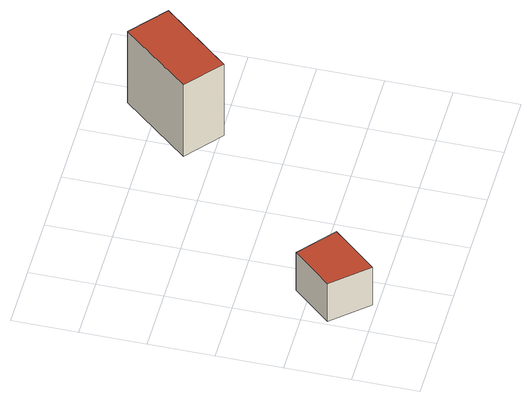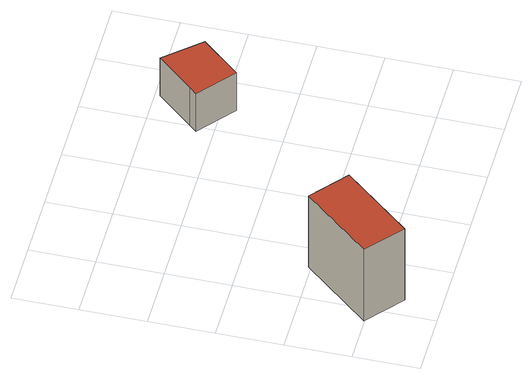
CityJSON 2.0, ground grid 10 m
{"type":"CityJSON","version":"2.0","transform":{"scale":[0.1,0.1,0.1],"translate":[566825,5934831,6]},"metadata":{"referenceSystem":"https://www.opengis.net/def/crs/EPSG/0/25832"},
"CityObjects":{
"building1":{"type":"Building","attributes":{"Gemeindeschluessel":"02100114","Geometrietyp2DReferenz":"3000","function":"31001_1010","roofType":"1000","measuredHeight":7.49,"storeysAboveGround":2},"address":[{"country":"Germany","locality":"Hamburg","thoroughfareName":"Gurlittstraße"}],"geometry":[{"type":"Solid","lod":"2","boundaries":[[[[0,1,2,3]],[[4,5,6,7]],[[5,0,3,6]],[[8,4,7,9]],[[9,2,1,8]],[[9,7,6,3,2]],[[1,0,5,4,8]]]],"semantics":{"surfaces":[{"type":"WallSurface"},{"type":"GroundSurface"},{"type":"RoofSurface"}],"values":[[0,0,0,0,0,1,2]]}}]},
"building2":{"type":"Building","attributes":{"Gemeindeschluessel":"02100113","Geometrietyp2DReferenz":"3000","function":"31001_1010","roofType":"1000","measuredHeight":14.17,"storeysAboveGround":4},"address":[{"country":"Germany","locality":"Hamburg","thoroughfareNumber":"15","thoroughfareName":"Gurlittstraße"}],"geometry":[{"type":"Solid","lod":"2","boundaries":[[[[10,11,12,13]],[[14,15,16,17]],[[12,11,14,17]],[[11,10,15,14]],[[10,13,16,15]],[[13,12,17,16]]]],"semantics":{"surfaces":[{"type":"RoofSurface"},{"type":"GroundSurface"},{"type":"WallSurface"}],"values":[[0,1,2,2,2,2]]}}]}
},
"vertices":[
[5,62,81],[56,121,81],[56,121,6],[5,62,6],[101,63,81],[53,8,81],[53,8,6],[101,63,6],[111,75,81],[111,75,6],
[425,399,146],[370,445,146],[283,342,146],[338,296,146],[370,445,4],[425,399,4],[338,296,4],[283,342,4]
]}
